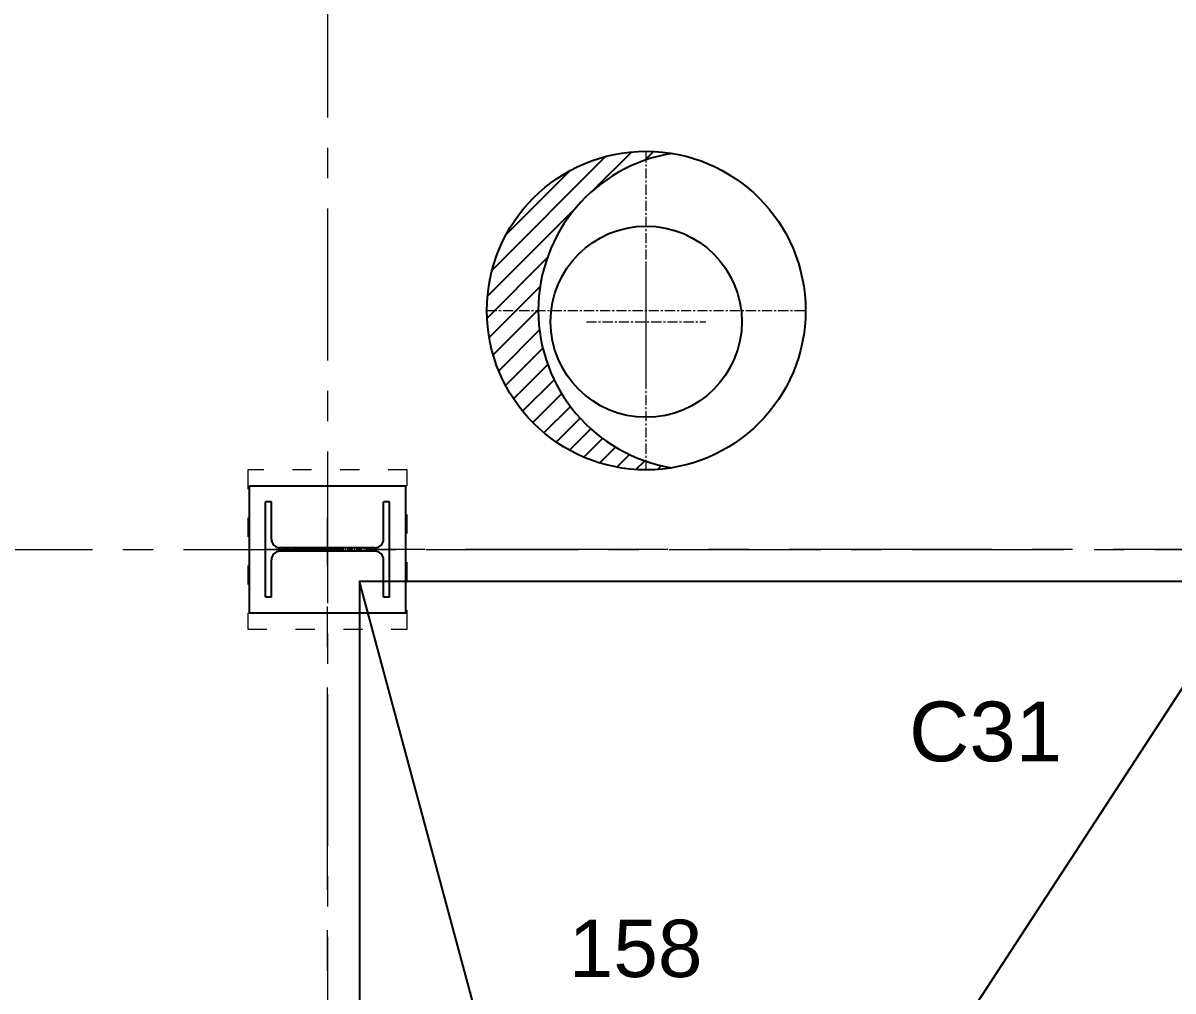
# Model space of a CAD drawing. Header units: millimetres. Extents: x 3220 to 226993, y 817 to 176024.
# Drawn here: x 27845 to 31453, y 117440 to 120478 of the extents above; entities that cross this region are included whole.
import ezdxf

# ---------------------------------------------------------------- set-up
doc = ezdxf.new("R2010")
doc.units = ezdxf.units.MM
for name, pattern in [('ACAD_ISO03W100', [30, 12, -18]), ('AXES', [50.8, 31.75, -6.35, 6.35, -6.35]), ('CENTER2', [28.575, 19.05, -3.175, 3.175, -3.175])]:
    doc.linetypes.add(name, pattern=pattern)
doc.layers.add('Axe', color=1, linetype='AXES', lineweight=9)
doc.layers.add('Cache', color=3, linetype='ACAD_ISO03W100', lineweight=13)
doc.layers.add('Repère', color=76, linetype='Continuous')
doc.styles.add('ARIAL_BOLD', font='arial.ttf')
doc.styles.get("Standard").update_dxf_attribs({"font": 'arial.ttf'})

# ---------------------------------------------------------------- blocks, each defined once
blk = doc.blocks.new("SYST7ME D'AXE")
at = {"layer": 'Axe', "ltscale": 15}
for p, q in [((3000, 18500), (3000, -6500)), ((-500, 6000), (15500, 6000))]:
    blk.add_line(p, q, dxfattribs=at)
blk = doc.blocks.new('Level +8 m')
h = blk.add_hatch()
h.set_pattern_fill('ANSI31', color=256, scale=15)
h.paths.add_polyline_path([(4080.7, -10756.6, 0.462539), (3500, -11250, 0.462539), (4080.7, -11743.4, -0.84972)])
at = {"linetype": 'Continuous'}
for p, q in [((2805, -12150), (2805, -11850)), ((2824, -11850), (2805, -11850)), ((2824, -11967.5), (2824, -11850)), ((3176, -11967.5), (3176, -11850)), ((3195, -11850), (3176, -11850)), ((3195, -12150), (3195, -11850)), ((3149, -11994.5), (2848.9, -11994.5)), ((3149, -12005.5), (2851, -12005.5)), ((2824, -12150), (2824, -12032.5)), ((3176, -12150), (3176, -12032.5)), ((2824, -12150), (2805, -12150)), ((3195, -12150), (3176, -12150))]:
    blk.add_line(p, q, dxfattribs=at)
blk.add_lwpolyline([(2755, -11800), (3245, -11800), (3245, -12200), (2755, -12200)], close=True, dxfattribs=at)
blk.add_circle((4000, -11250), 500)
blk.add_arc((4161.4, -11250), 500, 99.2895, 260.7105)
for centre, start, end in [((2851, -11967.5), 180, 270), ((3149, -11967.5), 270, 0), ((2851, -12032.5), 90, 180), ((3149, -12032.5), 0, 90)]:
    blk.add_arc(centre, 27, start, end, dxfattribs=at)
at = {"layer": 'Axe'}
for p, q in [((4000, -11750), (4000, -10750)), ((3500, -11250), (4500, -11250))]:
    blk.add_line(p, q, dxfattribs=at)
at = {"layer": 'Axe', "color": 1, "linetype": 'CENTER2'}
blk.add_line((3195, -12000), (2805, -12000), dxfattribs=at)
at = {"layer": 'Cache', "ltscale": 5}
blk.add_lwpolyline([(2750, -12250), (3250, -12250), (3250, -11750), (2750, -11750)], close=True, dxfattribs=at)
blk.add_blockref("SYST7ME D'AXE", (0, -18000))
blk = doc.blocks.new('cone presse T')
at = {"color": 4}
for p, q in [((700, -2325), (100, -100)), ((1450, -2325), (2900, -100)), ((700, -2725), (100, -2900)), ((1450, -2725), (2900, -2900))]:
    blk.add_line(p, q, dxfattribs=at)
for points in [[(100, -2900), (2900, -2900), (2900, -100), (100, -100)], [(1450, -2725), (700, -2725), (700, -2325), (1450, -2325)]]:
    blk.add_lwpolyline(points, close=True, dxfattribs=at)
at = {"layer": 'Axe', "ltscale": 20}
for p, q in [((0, -3100), (0, 100)), ((3000, -3100), (3000, 100)), ((3100, 0), (-100, 0)), ((3100, -3000), (-100, -3000))]:
    blk.add_line(p, q, dxfattribs=at)

msp = doc.modelspace()

# ---------------------------------------------------------------- linework, layer by layer
at = {"color": 4}
msp.add_circle((29800, 119540.5), 300, dxfattribs=at)
at = {"layer": 'Axe', "color": 1}
for p, q in [((29800, 119353), (29800, 119728)), ((29612.5, 119540.5), (29987.5, 119540.5))]:
    msp.add_line(p, q, dxfattribs=at)

# ---------------------------------------------------------------- block references
at = {"color": 2}
msp.add_blockref('Level +8 m', (25800, 130825.5), dxfattribs=at)
msp.add_blockref('cone presse T', (28800, 118825.5))

# ---------------------------------------------------------------- texts
at = {"color": 30, "insert": (30865, 118253.2), "char_height": 187.5, "width": 453.658, "attachment_point": 5, "style": 'ARIAL_BOLD'}
msp.add_mtext('C31', dxfattribs=at)
at = {"layer": 'Repère', "insert": (29557, 117663.6), "char_height": 180, "attachment_point": 1}
msp.add_mtext_dynamic_manual_height_columns('158', width=631.382, gutter_width=12.5, heights=[0], dxfattribs=at)

doc.saveas('drawing.dxf')
